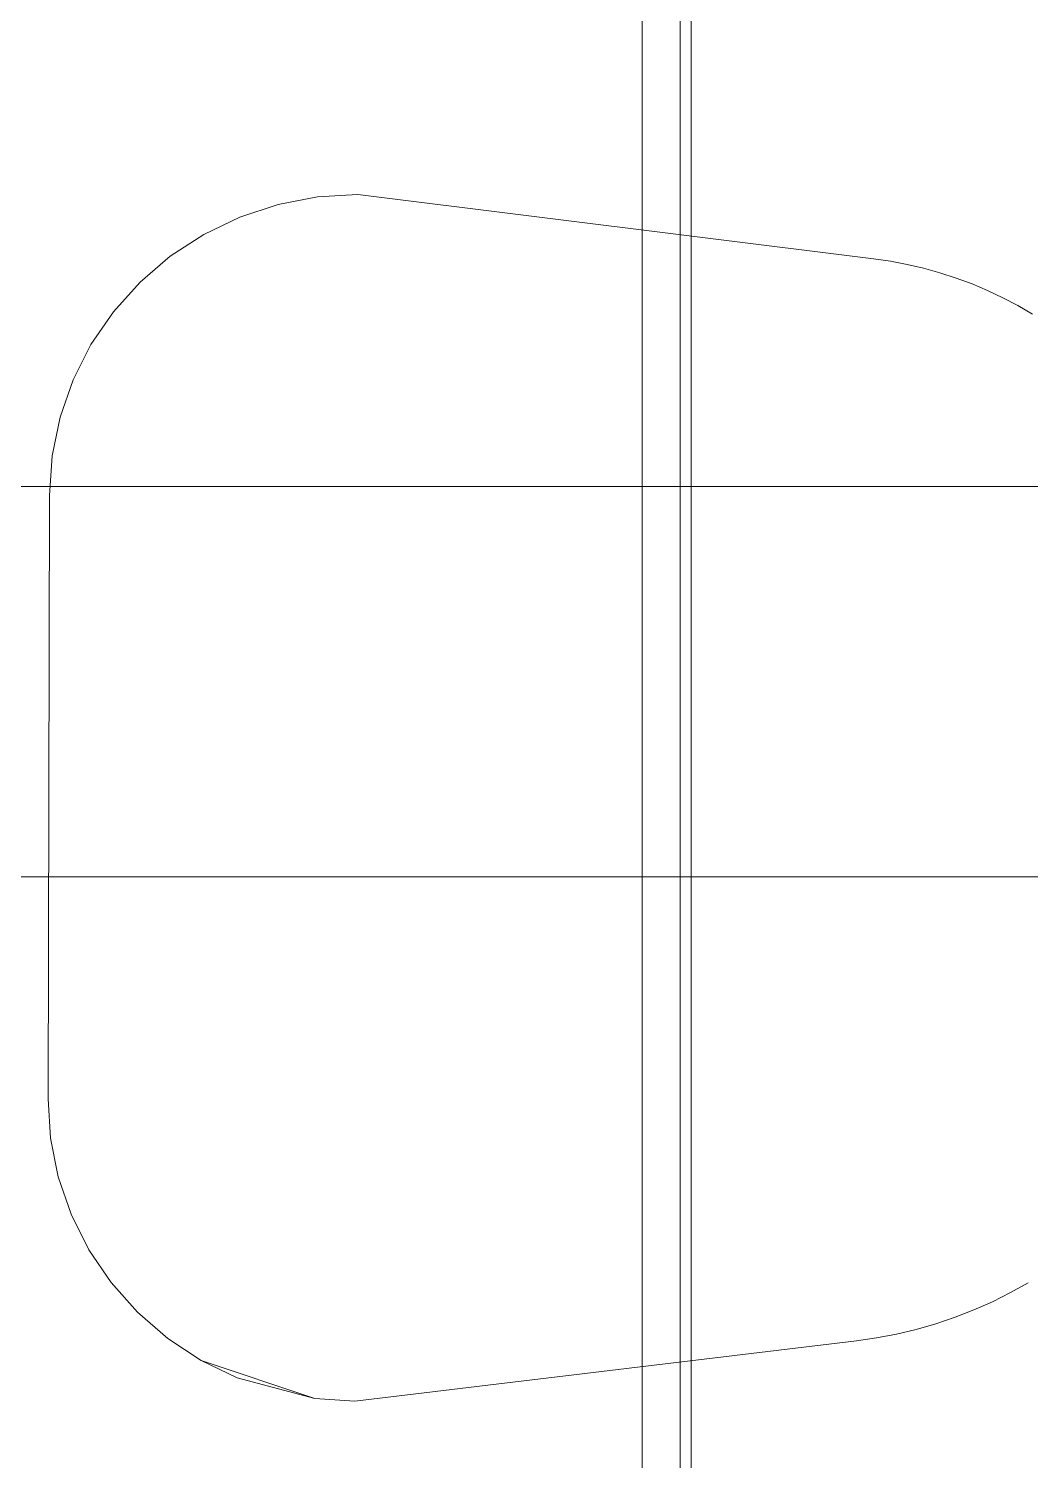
# Model space of a CAD drawing. Extents: x -566 to 72611, y -487 to 32334.
# Drawn here: x 122.42 to 134.9, y 222.88 to 240.7 of the extents above; entities that cross this region are included whole.
import ezdxf

# ---------------------------------------------------------------- set-up
doc = ezdxf.new("R2010")
doc.units = 0
doc.header["$LTSCALE"] = 0.5
doc.header["$MEASUREMENT"] = 0
doc.layers.add('ceilling', color=141, linetype='CONTINUOUS', lineweight=18)
doc.layers.add('floor', color=7, linetype='CONTINUOUS', lineweight=5, true_color=0xcfcfcf)
doc.layers.add('layout', color=7, linetype='CONTINUOUS', lineweight=5, true_color=0xcfcfcf)

msp = doc.modelspace()

# ---------------------------------------------------------------- hatches: boundary and pattern name
at = {"layer": 'floor'}
h = msp.add_hatch(dxfattribs=at)
h.set_pattern_fill('ANSI37', color=256, scale=100, angle=45)
h.set_pattern_definition([(90, (243.028, 267.632), (-12.5, 9e-16), []), (180, (243.028, 267.632), (-9e-16, -12.5), [])])
h.paths.add_polyline_path([(253.46925, 349.5), (154.11744, 349.5), (154.11744, 348.5), (101.14781, 348.5), (101.14781, 349.5), (0, 349.5), (0, 344.5), (36, 344.5, -0.33835703), (0, 308.66941), (0, 308.5), (0, 173.75), (253.46925, 173.75)])
h.paths.add_polyline_path([(36, 344.5), (0, 344.5), (0, 308.66941, 0.33835703)], flags=17)
h.paths.add_polyline_path([(253.46925, 173.75), (0, 173.75), (0, 173.74997), (0, 169.75), (253.46925, 169.75)])
h.paths.add_polyline_path([(253.46925, 169.75), (0, 169.75), (0, 149.21137), (36, 149.21137, -0.33835703), (0, 113.38078), (0, 113.21137), (0, 29.94998), (0, -5), (253.46925, -5)])
h.paths.add_polyline_path([(36, 149.21137), (0, 149.21137), (0, 113.38078, 0.33835703)], flags=17)
h.paths.add_polyline_path([(575.25, 169.75), (510, 169.75), (474.75, 169.75), (327.5, 169.75), (285.46925, 169.75), (285.46925, 165.75), (253.46925, 165.75), (253.46925, -5), (263.99725, -5), (263.99725, 95.99051), (287, 95.99051), (287, 97.5), (292, 97.5), (292, -5), (341.25, -5), (341.25, 13.02988), (341.25012, 15.02988), (346.24839, 15.02988, 0.36108524), (374.08728, 41.24999), (346.25012, 41.24999), (346.25012, 42.99999), (341.25, 42.99999), (341.25, 44.99999), (341.25, 97.5), (357.75, 97.5), (405.75, 97.5), (575.25, 97.5)])

# ---------------------------------------------------------------- linework, layer by layer
at = {"layer": 'ceilling'}
for p, q in [((130.06343, 349.5), (130.06343, 173.75)), ((0, 235), (533.5, 235))]:
    msp.add_line(p, q, dxfattribs=at)
at = {"layer": 'layout'}
for points in [[(130.67439, 245.59075, 70.2116), (130.67256, 214.8503, 70.22398), (130.67439, 214.85024, 70.2116)], [(125.05377, 238.35426, 59.43378), (125.05377, 238.35426, 59.43378), (125.05377, 238.35426, 60.56059), (125.52862, 238.51106, 59.43378)], [(125.52862, 238.51106, 60.56059), (125.52862, 238.51106, 60.56059), (125.52862, 238.51106, 59.43378), (125.05377, 238.35426, 60.56059)], [(125.52862, 238.51106, 59.43378), (125.52862, 238.51106, 59.43378), (125.52862, 238.51106, 60.56059), (126.02042, 238.60581, 59.43378)], [(126.02042, 238.60581, 60.56059), (126.02042, 238.60581, 60.56059), (126.02042, 238.60581, 59.43378), (125.52862, 238.51106, 60.56059)], [(126.02042, 238.60581, 59.43378), (126.02042, 238.60581, 59.43378), (126.02042, 238.60581, 60.56059), (126.52049, 238.63675, 59.43378)], [(126.52049, 238.63675, 60.56059), (126.52049, 238.63675, 60.56059), (126.52049, 238.63675, 59.43378), (126.02042, 238.60581, 60.56059)], [(126.52049, 238.63675, 59.43378), (126.52049, 238.63675, 59.43378), (126.52049, 238.63675, 60.56059), (132.94394, 237.83445, 59.43378)], [(132.94394, 237.83445, 60.56059), (132.94394, 237.83445, 60.56059), (132.94394, 237.83445, 59.43378), (126.52049, 238.63675, 60.56059)], [(124.6038, 238.13802, 59.43378), (124.6038, 238.13802, 59.43378), (124.6038, 238.13802, 60.56059), (125.05377, 238.35426, 59.43378)], [(125.05377, 238.35426, 60.56059), (125.05377, 238.35426, 60.56059), (125.05377, 238.35426, 59.43378), (124.6038, 238.13802, 60.56059)], [(124.18642, 237.86598, 59.43378), (124.18642, 237.86598, 59.43378), (124.18642, 237.86598, 60.56059), (124.6038, 238.13802, 59.43378)], [(124.6038, 238.13802, 60.56059), (124.6038, 238.13802, 60.56059), (124.6038, 238.13802, 59.43378), (124.18642, 237.86598, 60.56059)], [(123.80896, 237.54294, 59.43378), (123.80896, 237.54294, 59.43378), (123.80896, 237.54294, 60.56059), (124.18642, 237.86598, 59.43378)], [(124.18642, 237.86598, 60.56059), (124.18642, 237.86598, 60.56059), (124.18642, 237.86598, 59.43378), (123.80896, 237.54294, 60.56059)], [(132.94394, 237.83445, 59.43378), (132.94394, 237.83445, 59.43378), (132.94394, 237.83445, 60.56059), (133.15334, 237.80381, 59.43378)], [(133.15334, 237.80381, 60.56059), (133.15334, 237.80381, 60.56059), (133.15334, 237.80381, 59.43378), (132.94394, 237.83445, 60.56059)], [(133.15334, 237.80381, 59.43378), (133.15334, 237.80381, 59.43378), (133.15334, 237.80381, 60.56059), (133.36126, 237.76445, 59.43378)], [(133.36126, 237.76445, 60.56059), (133.36126, 237.76445, 60.56059), (133.36126, 237.76445, 59.43378), (133.15334, 237.80381, 60.56059)], [(133.36126, 237.76445, 59.43378), (133.36126, 237.76445, 59.43378), (133.36126, 237.76445, 60.56059), (133.5672, 237.71637, 59.43378)], [(133.5672, 237.71637, 60.56059), (133.5672, 237.71637, 60.56059), (133.5672, 237.71637, 59.43378), (133.36126, 237.76445, 60.56059)], [(133.5672, 237.71637, 59.43378), (133.5672, 237.71637, 59.43378), (133.5672, 237.71637, 60.56059), (133.77093, 237.65968, 59.43378)], [(133.77093, 237.65968, 60.56059), (133.77093, 237.65968, 60.56059), (133.77093, 237.65968, 59.43378), (133.5672, 237.71637, 60.56059)], [(133.77093, 237.65968, 59.43378), (133.77093, 237.65968, 59.43378), (133.77093, 237.65968, 60.56059), (133.97195, 237.59452, 59.43378)], [(133.97195, 237.59452, 60.56059), (133.97195, 237.59452, 60.56059), (133.97195, 237.59452, 59.43378), (133.77093, 237.65968, 60.56059)], [(123.80896, 237.54294, 59.43378), (123.80896, 237.54294, 59.43378), (123.47766, 237.17432, 59.43378), (123.80896, 237.54294, 60.56059)], [(123.47766, 237.17432, 60.56059), (123.47766, 237.17432, 60.56059), (123.80896, 237.54294, 60.56059), (123.47766, 237.17432, 59.43378)], [(133.97195, 237.59452, 59.43378), (133.97195, 237.59452, 59.43378), (133.97195, 237.59452, 60.56059), (134.1699, 237.52094, 59.43378)], [(134.1699, 237.52094, 60.56059), (134.1699, 237.52094, 60.56059), (134.1699, 237.52094, 59.43378), (133.97195, 237.59452, 60.56059)], [(134.1699, 237.52094, 59.43378), (134.1699, 237.52094, 59.43378), (134.1699, 237.52094, 60.56059), (134.36454, 237.43919, 59.43378)], [(134.36454, 237.43919, 60.56059), (134.36454, 237.43919, 60.56059), (134.36454, 237.43919, 59.43378), (134.1699, 237.52094, 60.56059)], [(134.36454, 237.43919, 59.43378), (134.36454, 237.43919, 59.43378), (134.36454, 237.43919, 60.56059), (134.55537, 237.34927, 59.43378)], [(134.55537, 237.34927, 60.56059), (134.55537, 237.34927, 60.56059), (134.55537, 237.34927, 59.43378), (134.36454, 237.43919, 60.56059)], [(134.55537, 237.34927, 59.43378), (134.55537, 237.34927, 59.43378), (134.55537, 237.34927, 60.56059), (134.74203, 237.25148, 59.43378)], [(134.74203, 237.25148, 60.56059), (134.74203, 237.25148, 60.56059), (134.74203, 237.25148, 59.43378), (134.55537, 237.34927, 60.56059)], [(134.74203, 237.25148, 59.43378), (134.74203, 237.25148, 59.43378), (134.74203, 237.25148, 60.56059), (134.9244, 237.1459, 59.43378)], [(134.9244, 237.1459, 60.56059), (134.9244, 237.1459, 60.56059), (134.9244, 237.1459, 59.43378), (134.74203, 237.25148, 60.56059)], [(123.47766, 237.17432, 59.43378), (123.47766, 237.17432, 59.43378), (123.19827, 236.76646, 59.43378), (123.47766, 237.17432, 60.56059)], [(123.19827, 236.76646, 60.56059), (123.19827, 236.76646, 60.56059), (123.47766, 237.17432, 60.56059), (123.19827, 236.76646, 59.43378)], [(123.19827, 236.76646, 59.43378), (123.19827, 236.76646, 59.43378), (122.97557, 236.3263, 59.43378), (123.19827, 236.76646, 60.56059)], [(122.97557, 236.3263, 60.56059), (122.97557, 236.3263, 60.56059), (123.19827, 236.76646, 60.56059), (122.97557, 236.3263, 59.43378)], [(122.97557, 236.3263, 59.43378), (122.97557, 236.3263, 59.43378), (122.81336, 235.86147, 59.43378), (122.97557, 236.3263, 60.56059)], [(122.81336, 235.86147, 60.56059), (122.81336, 235.86147, 60.56059), (122.97557, 236.3263, 60.56059), (122.81336, 235.86147, 59.43378)], [(122.81336, 235.86147, 59.43378), (122.81336, 235.86147, 59.43378), (122.71459, 235.37982, 59.43378), (122.81336, 235.86147, 60.56059)], [(122.71459, 235.37982, 60.56059), (122.71459, 235.37982, 60.56059), (122.81336, 235.86147, 60.56059), (122.71459, 235.37982, 59.43378)], [(122.71459, 235.37982, 59.43378), (122.71459, 235.37982, 59.43378), (122.68062, 234.8896, 59.43378), (122.71459, 235.37982, 60.56059)], [(122.68062, 234.8896, 60.56059), (122.68062, 234.8896, 60.56059), (122.71459, 235.37982, 60.56059), (122.68062, 234.8896, 59.43378)], [(122.68062, 234.8896, 59.43378), (122.68062, 234.8896, 59.43378), (122.6632, 227.37751, 59.43378), (122.68062, 234.8896, 60.56059)], [(122.6632, 227.37751, 60.56059), (122.6632, 227.37751, 60.56059), (122.68062, 234.8896, 60.56059), (122.6632, 227.37751, 59.43378)], [(122.6632, 227.37751, 59.43378), (122.6632, 227.37751, 59.43378), (122.69491, 226.88717, 59.43378), (122.6632, 227.37751, 60.56059)], [(122.69491, 226.88717, 60.56059), (122.69491, 226.88717, 60.56059), (122.6632, 227.37751, 60.56059), (122.69491, 226.88717, 59.43378)], [(122.69491, 226.88717, 59.43378), (122.69491, 226.88717, 59.43378), (122.79144, 226.40507, 59.43378), (122.69491, 226.88717, 60.56059)], [(122.79144, 226.40507, 60.56059), (122.79144, 226.40507, 60.56059), (122.69491, 226.88717, 60.56059), (122.79144, 226.40507, 59.43378)], [(122.79144, 226.40507, 59.43378), (122.79144, 226.40507, 59.43378), (122.9515, 225.93946, 59.43378), (122.79144, 226.40507, 60.56059)], [(122.9515, 225.93946, 60.56059), (122.9515, 225.93946, 60.56059), (122.79144, 226.40507, 60.56059), (122.9515, 225.93946, 59.43378)], [(122.9515, 225.93946, 59.43378), (122.9515, 225.93946, 59.43378), (123.17216, 225.4983, 59.43378), (122.9515, 225.93946, 60.56059)], [(123.17216, 225.4983, 60.56059), (123.17216, 225.4983, 60.56059), (122.9515, 225.93946, 60.56059), (123.17216, 225.4983, 59.43378)], [(123.17216, 225.4983, 59.43378), (123.17216, 225.4983, 59.43378), (123.44965, 225.08912, 59.43378), (123.17216, 225.4983, 60.56059)], [(123.44965, 225.08912, 60.56059), (123.44965, 225.08912, 60.56059), (123.17216, 225.4983, 60.56059), (123.44965, 225.08912, 59.43378)], [(123.44965, 225.08912, 59.43378), (123.44965, 225.08912, 59.43378), (123.77924, 224.71897, 59.43378), (123.44965, 225.08912, 60.56059)], [(123.77924, 224.71897, 60.56059), (123.77924, 224.71897, 60.56059), (123.44965, 225.08912, 60.56059), (123.77924, 224.71897, 59.43378)], [(134.42374, 224.85088, 60.56059), (134.42374, 224.85088, 60.56059), (134.42374, 224.85088, 59.43378), (134.64898, 224.96392, 60.56059)], [(134.64898, 224.96392, 59.43378), (134.64898, 224.96392, 59.43378), (134.64898, 224.96392, 60.56059), (134.42374, 224.85088, 59.43378)], [(134.64898, 224.96392, 60.56059), (134.64898, 224.96392, 60.56059), (134.64898, 224.96392, 59.43378), (134.86862, 225.08719, 60.56059)], [(134.86862, 225.08719, 59.43378), (134.86862, 225.08719, 59.43378), (134.86862, 225.08719, 60.56059), (134.64898, 224.96392, 59.43378)], [(134.1934, 224.7483, 60.56059), (134.1934, 224.7483, 60.56059), (134.1934, 224.7483, 59.43378), (134.42374, 224.85088, 60.56059)], [(134.42374, 224.85088, 59.43378), (134.42374, 224.85088, 59.43378), (134.42374, 224.85088, 60.56059), (134.1934, 224.7483, 59.43378)], [(123.77924, 224.71897, 60.56059), (123.77924, 224.71897, 60.56059), (123.77924, 224.71897, 59.43378), (124.1552, 224.39415, 60.56059)], [(124.1552, 224.39415, 59.43378), (124.1552, 224.39415, 59.43378), (124.1552, 224.39415, 60.56059), (123.77924, 224.71897, 59.43378)], [(133.71912, 224.57535, 60.56059), (133.71912, 224.57535, 60.56059), (133.71912, 224.57535, 59.43378), (133.95832, 224.65637, 60.56059)], [(133.95832, 224.65637, 59.43378), (133.95832, 224.65637, 59.43378), (133.95832, 224.65637, 60.56059), (133.71912, 224.57535, 59.43378)], [(134.1934, 224.7483, 59.43378), (134.1934, 224.7483, 59.43378), (134.1934, 224.7483, 60.56059), (133.95832, 224.65637, 59.43378)], [(134.1934, 224.7483, 60.56059), (134.1934, 224.7483, 60.56059), (133.95832, 224.65637, 59.43378), (133.95832, 224.65637, 60.56059)], [(132.98201, 224.39927, 60.56059), (132.98201, 224.39927, 60.56059), (132.98201, 224.39927, 59.43378), (133.23041, 224.44666, 60.56059)], [(133.23041, 224.44666, 59.43378), (133.23041, 224.44666, 59.43378), (133.23041, 224.44666, 60.56059), (132.98201, 224.39927, 59.43378)], [(133.23041, 224.44666, 60.56059), (133.23041, 224.44666, 60.56059), (133.23041, 224.44666, 59.43378), (133.47628, 224.50539, 60.56059)], [(133.47628, 224.50539, 59.43378), (133.47628, 224.50539, 59.43378), (133.47628, 224.50539, 60.56059), (133.23041, 224.44666, 59.43378)], [(133.47628, 224.50539, 60.56059), (133.47628, 224.50539, 60.56059), (133.47628, 224.50539, 59.43378), (133.71912, 224.57535, 60.56059)], [(133.71912, 224.57535, 59.43378), (133.71912, 224.57535, 59.43378), (133.71912, 224.57535, 60.56059), (133.47628, 224.50539, 59.43378)], [(124.1552, 224.39415, 60.56059), (124.1552, 224.39415, 60.56059), (124.1552, 224.39415, 59.43378), (124.57131, 224.12024, 60.56059)], [(124.57131, 224.12024, 59.43378), (124.57131, 224.12024, 59.43378), (124.57131, 224.12024, 60.56059), (124.1552, 224.39415, 59.43378)], [(126.48567, 223.61256, 60.56059), (126.48567, 223.61256, 60.56059), (126.48567, 223.61256, 59.43378), (132.73156, 224.36332, 60.56059)], [(132.73156, 224.36332, 59.43378), (132.73156, 224.36332, 59.43378), (132.73156, 224.36332, 60.56059), (126.48567, 223.61256, 59.43378)], [(132.73156, 224.36332, 60.56059), (132.73156, 224.36332, 60.56059), (132.73156, 224.36332, 59.43378), (132.98201, 224.39927, 60.56059)], [(132.98201, 224.39927, 59.43378), (132.98201, 224.39927, 59.43378), (132.98201, 224.39927, 60.56059), (132.73156, 224.36332, 59.43378)], [(124.57131, 224.12024, 60.56059), (124.57131, 224.12024, 60.56059), (124.57131, 224.12024, 59.43378), (125.02027, 223.90188, 60.56059)], [(125.98574, 223.64586, 59.43378), (125.98574, 223.64586, 59.43378), (125.02027, 223.90188, 60.56059), (124.57131, 224.12024, 59.43378)], [(125.98574, 223.64586, 60.56059), (125.98574, 223.64586, 60.56059), (125.98574, 223.64586, 59.43378), (126.48567, 223.61256, 60.56059)], [(126.48567, 223.61256, 59.43378), (126.48567, 223.61256, 59.43378), (126.48567, 223.61256, 60.56059), (125.98574, 223.64586, 59.43378)]]:
    msp.add_3dface(points, dxfattribs=at)

doc.saveas('drawing.dxf')
